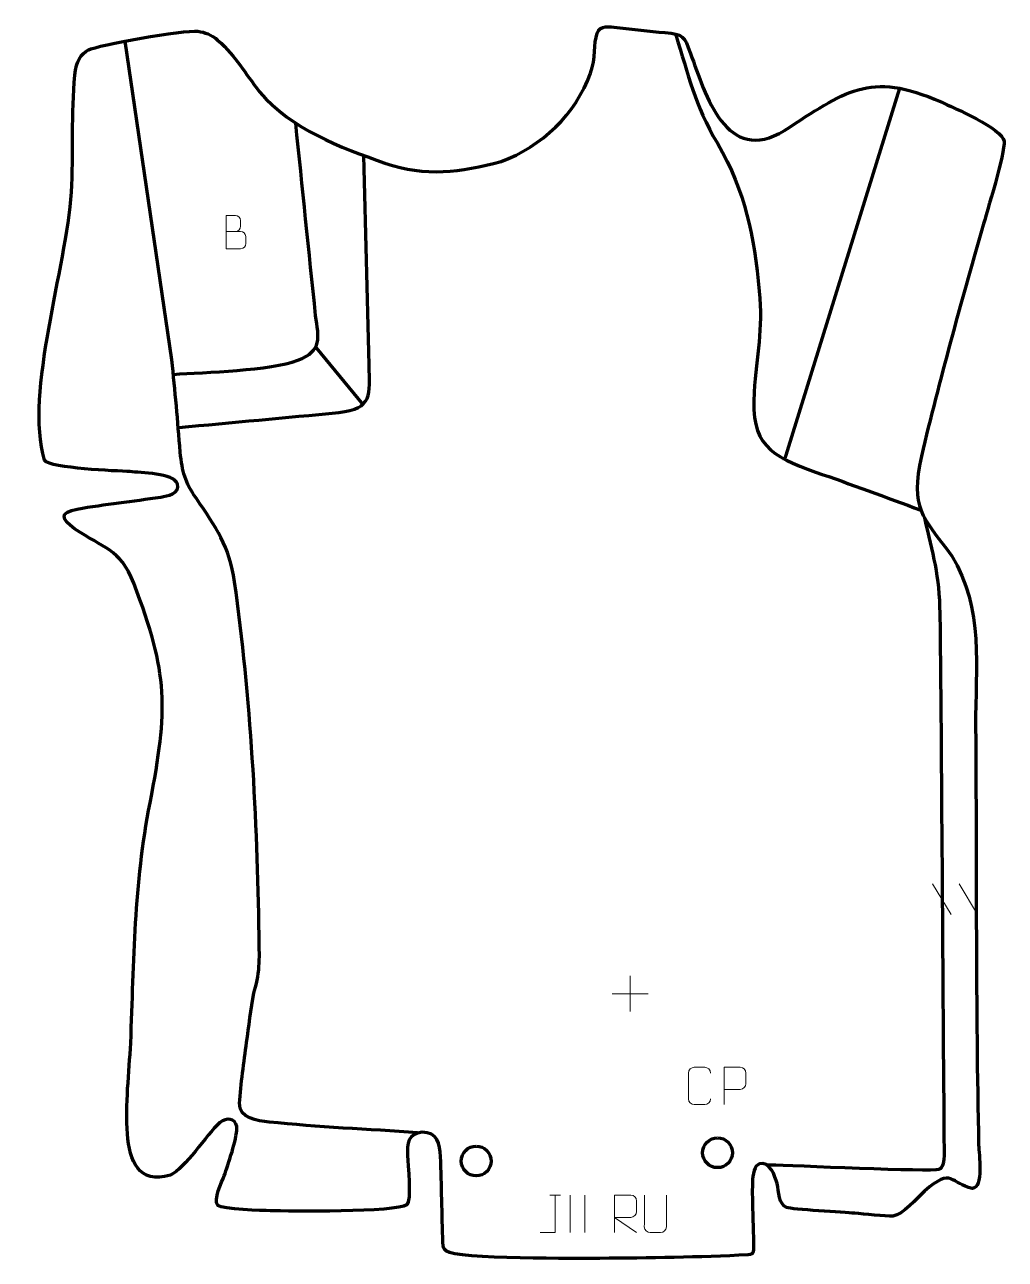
# Model space of a CAD drawing. Header units: millimetres. Extents: x -628 to 29, y 27 to 854.
import ezdxf

# ---------------------------------------------------------------- set-up
doc = ezdxf.new("R2010")
doc.units = ezdxf.units.MM
doc.header["$MEASUREMENT"] = 0
doc.layers.add('layer 2', color=7, linetype='Continuous')
doc.layers.add('layer 3', color=7, linetype='Continuous')

msp = doc.modelspace()

# ---------------------------------------------------------------- linework, layer by layer
at = {"layer": 'layer 2', "color": 142, "lineweight": 200}
for centre in [(-163.741, 98.5041), (-325.4015, 92.9478)]:
    msp.add_ellipse(centre, major_axis=(0, 10), ratio=1, dxfattribs=at)
at = {"layer": 'layer 2', "color": 142, "lineweight": 158}
for points, knots in [([(-191.9068, 848.1186), (-183.1065, 819.9808), (-179.34, 801.0236), (-163.8306, 774.8803), (-163.8306, 774.8803), (-144.7358, 741.5574), (-139.5003, 713.4925), (-135.8453, 675.7765), (-135.8453, 675.7765), (-133.3465, 649.9897), (-137.4263, 632.8684), (-139.257, 608.012), (-139.257, 608.012), (-141.7998, 573.4883), (-128.3292, 565.0785), (-98.0396, 554.5709), (-98.0396, 554.5709), (-74.4389, 546.4715), (-50.9959, 537.6354), (-27.5373, 529.093)], [0, 0, 0, 0, 0.16666667, 0.16666667, 0.16666667, 0.16666667, 0.33333333, 0.33333333, 0.33333333, 0.33333333, 0.5, 0.5, 0.5, 0.5, 0.66666667, 0.66666667, 0.66666667, 0.66666667, 1, 1, 1, 1]), ([(-364.656, 111.8939), (-397.4575, 114.2038), (-431.5235, 115.6791), (-464.1041, 119.0513), (-464.1041, 119.0513), (-471.9199, 119.8603), (-484.4393, 121.3425), (-483.8783, 131.6383), (-483.8783, 131.6383), (-483.1906, 144.2591), (-480.8995, 159.6562), (-479.2323, 172.3054), (-479.2323, 172.3054), (-477.8291, 182.9518), (-476.4148, 195.0266), (-474.3329, 205.5106), (-474.3329, 205.5106), (-474.2209, 206.0744), (-474.1078, 206.5793), (-473.9662, 207.1337), (-473.9662, 207.1337), (-469.8562, 219.8333), (-470.6669, 231.0158), (-470.8886, 244.0902), (-470.8886, 244.0902), (-472.0374, 322.4936), (-476.2838, 403.3524), (-487.2672, 481.0798), (-487.2672, 481.0798), (-490.6162, 504.7799), (-499.8267, 517.6205), (-512.8598, 536.7928), (-512.8598, 536.7928), (-520.621, 548.2305), (-522.2716, 554.2489), (-523.6622, 567.9954), (-523.6622, 567.9954), (-525.4382, 588.8562), (-526.9811, 608.7877), (-529.3338, 629.7229), (-529.3338, 629.7229), (-529.3338, 629.7229), (-560.6817, 843.326), (-560.6817, 843.326)], [0, 0, 0, 0, 0.08333333, 0.08333333, 0.08333333, 0.08333333, 0.16666667, 0.16666667, 0.16666667, 0.16666667, 0.25, 0.25, 0.25, 0.25, 0.33333333, 0.33333333, 0.33333333, 0.33333333, 0.41666667, 0.41666667, 0.41666667, 0.41666667, 0.5, 0.5, 0.5, 0.5, 0.58333333, 0.58333333, 0.58333333, 0.58333333, 0.66666667, 0.66666667, 0.66666667, 0.66666667, 0.75, 0.75, 0.75, 0.75, 0.83333333, 0.83333333, 0.83333333, 0.83333333, 1, 1, 1, 1]), ([(-528.2668, 620.0071), (-507.1445, 621.5373), (-463.0258, 622.4925), (-444.9402, 629.5274), (-444.9402, 629.5274), (-428.1648, 636.0526), (-430.851, 644.289), (-432.9941, 659.4442), (-432.9941, 659.4442), (-437.5087, 702.4248), (-441.8232, 745.4262), (-446.313, 788.4095)], [0, 0, 0, 0, 0.25, 0.25, 0.25, 0.25, 0.5, 0.5, 0.5, 0.5, 1, 1, 1, 1]), ([(-524.5065, 584.4327), (-488.8629, 587.8288), (-453.0901, 590.9367), (-417.4829, 594.5662), (-417.4829, 594.5662), (-394.4957, 596.9093), (-396.6898, 606.5819), (-397.1917, 626.2865), (-397.1917, 626.2865), (-398.3835, 673.0667), (-399.4972, 719.8295), (-400.594, 766.6125)], [0, 0, 0, 0, 0.25, 0.25, 0.25, 0.25, 0.5, 0.5, 0.5, 0.5, 1, 1, 1, 1]), ([(-25.1357, 523.9569), (-19.6986, 499.7184), (-15.1569, 485.315), (-14.8553, 459.7459), (-14.8553, 459.7459), (-13.4375, 339.5771), (-13.109, 219.2908), (-11.9732, 99.0968), (-11.9732, 99.0968), (-11.9005, 91.4215), (-12.8634, 88.2959), (-15.6627, 87.1584), (-15.6627, 87.1584), (-19.4167, 85.633), (-115.7709, 89.8782), (-127.8001, 90.2705), (-127.8001, 90.2705), (-127.8001, 90.2705), (-130.7838, 90.3678), (-130.7838, 90.3678)], [0, 0, 0, 0, 0.16666667, 0.16666667, 0.16666667, 0.16666667, 0.33333333, 0.33333333, 0.33333333, 0.33333333, 0.5, 0.5, 0.5, 0.5, 0.66666667, 0.66666667, 0.66666667, 0.66666667, 1, 1, 1, 1])]:
    msp.add_open_spline(points, degree=3, knots=knots, dxfattribs=at)
for points in [[(-118.9681, 562.3876), (-118.9681, 562.3876), (-41.7418, 811.7071), (-41.7418, 811.7071)], [(-432.5215, 637.8807), (-432.5215, 637.8807), (-401.4291, 599.772), (-401.4291, 599.772)]]:
    msp.add_open_spline(points, degree=3, dxfattribs=at)
at = {"layer": 'layer 3', "color": 242, "lineweight": 158}
msp.add_open_spline([(-140.3634, 78.2197), (-140.1613, 84.3452), (-139.0775, 89.8858), (-135.6979, 91.0439), (-135.6979, 91.0439), (-128.9968, 93.3401), (-125.0412, 82.5838), (-123.8753, 77.8689), (-123.8753, 77.8689), (-122.5854, 72.6526), (-122.6756, 63.759), (-117.6017, 61.8404), (-117.6017, 61.8404), (-113.8886, 60.4363), (-78.7916, 58.4865), (-71.8735, 57.9674), (-71.8735, 57.9674), (-65.9874, 57.5257), (-50.8468, 55.6853), (-46.2871, 56.0971), (-46.2871, 56.0971), (-39.9427, 56.6699), (-30.0819, 68.3693), (-25.1317, 72.7671), (-25.1317, 72.7671), (-6.505, 89.3157), (-7.4291, 77.6049), (6.8437, 74.6155), (6.8437, 74.6155), (14.6967, 74.5992), (11.2723, 98.0798), (11.154, 103.5246), (11.154, 103.5246), (9.1257, 196.8835), (9.7832, 290.3303), (9.1373, 383.7095), (9.1373, 383.7095), (8.8492, 423.7232), (14.9066, 462.7322), (-7.0545, 498.734), (-7.0545, 498.734), (-27.0485, 525.7692), (-34.6578, 529.6874), (-27.2183, 565.3107), (-27.2183, 565.3107), (-15.0126, 616.3364), (-0.9523, 667.4066), (13.4818, 717.8546), (13.4818, 717.8546), (13.4818, 717.8546), (13.7033, 718.6229), (13.7033, 718.6229), (13.7033, 718.6229), (16.6266, 728.6956), (29.0097, 768.5722), (28.1499, 776.2317), (28.1499, 776.2317), (27.1935, 784.7505), (-5.864, 798.799), (-14.0193, 802.5561), (-14.0193, 802.5561), (-62.2466, 824.0264), (-78.8798, 809.2068), (-118.9957, 783.3874), (-118.9957, 783.3874), (-157.7007, 759.7089), (-172.0048, 807.2735), (-181.8108, 835.0663), (-181.8108, 835.0663), (-186.358, 846.8398), (-186.3733, 848.0016), (-199.0227, 849.0001), (-199.0227, 849.0001), (-209.8396, 849.8538), (-220.3717, 851.4076), (-231.1403, 852.4059), (-231.1403, 852.4059), (-236.3181, 852.867), (-242.4029, 854.3274), (-244.4041, 848.6316), (-244.4041, 848.6316), (-246.9241, 841.4592), (-245.1487, 832.0516), (-248.8348, 821.8408), (-248.8348, 821.8408), (-258.7763, 794.302), (-281.3997, 772.6525), (-308.7632, 762.7346), (-308.7632, 762.7346), (-336.1137, 755.412), (-359.125, 752.287), (-386.5197, 761.5915), (-386.5197, 761.5915), (-417.3749, 772.3527), (-448.4799, 784.007), (-470.5267, 809.287), (-470.5267, 809.287), (-480.7835, 822.5261), (-485.5817, 832.1036), (-498.6271, 844.0558), (-498.6271, 844.0558), (-502.6657, 847.756), (-507.3031, 849.2158), (-511.8305, 849.8847), (-511.8305, 849.8847), (-521.2948, 851.2831), (-579.2343, 840.4977), (-585.1882, 837.4681), (-585.1882, 837.4681), (-590.2097, 834.9128), (-593.1928, 830.347), (-594.2121, 820.4172), (-594.2121, 820.4172), (-596.8129, 795.0796), (-595.1177, 767.8205), (-596.5728, 742.0552), (-596.5728, 742.0552), (-599.834, 691.3246), (-627.8739, 608.5656), (-614.6796, 562.5106), (-614.6796, 562.5106), (-610.2878, 556.8521), (-566.6539, 555.4222), (-557.4293, 554.8558), (-557.4293, 554.8558), (-550.3407, 554.1043), (-527.8884, 553.9035), (-525.5324, 546.6031), (-525.5324, 546.6031), (-523.4718, 540.2178), (-532.6143, 538.4605), (-536.7565, 537.829), (-536.7565, 537.829), (-555.4367, 534.9813), (-574.047, 533.0197), (-592.7666, 529.7963), (-592.7666, 529.7963), (-604.5894, 527.6796), (-603.6103, 522.9479), (-594.4467, 516.6234), (-594.4467, 516.6234), (-575.1756, 503.3229), (-564.1772, 503.752), (-554.782, 480.045), (-554.782, 480.045), (-531.4959, 419.2509), (-531.6393, 396.1456), (-543.8985, 332.9671), (-543.8985, 332.9671), (-554.7823, 277.4035), (-554.5164, 227.8668), (-556.876, 171.9572), (-556.876, 171.9572), (-557.855, 152.6114), (-560.5529, 130.1612), (-559.1084, 111.1854), (-559.1084, 111.1854), (-557.5757, 92.9653), (-551.7966, 77.2907), (-530.2963, 83.5582), (-530.2963, 83.5582), (-520.4968, 87.9618), (-506.4695, 109.9311), (-497.1826, 118.7998), (-497.1826, 118.7998), (-492.8192, 122.2991), (-486.7315, 121.6488), (-485.7293, 116.019), (-485.7293, 116.019), (-485.7293, 116.019), (-485.7476, 115.0174), (-485.7476, 115.0174), (-485.7476, 115.0174), (-485.8876, 107.332), (-491.4635, 90.7096), (-494.2442, 83.1098), (-494.2442, 83.1098), (-495.7419, 79.0166), (-501.8037, 66.79), (-498.5759, 63.1982), (-498.5759, 63.1982), (-495.2768, 60.4639), (-468.2991, 59.7516), (-463.4197, 59.6024), (-463.4197, 59.6024), (-451.8121, 59.2475), (-378.6185, 58.5456), (-371.9038, 63.5767), (-371.9038, 63.5767), (-368.5444, 66.0939), (-371.227, 91.3525), (-371.4648, 96.3279), (-371.4648, 96.3279), (-371.8744, 104.8983), (-371.2402, 111.1908), (-361.6396, 112.3628), (-361.6396, 112.3628), (-351.4438, 112.1593), (-349.7544, 104.432), (-349.3686, 96.0011), (-349.3686, 96.0011), (-348.5255, 76.6461), (-348.4376, 57.3909), (-347.6787, 38.0969), (-347.6787, 38.0969), (-347.5795, 35.5737), (-347.4671, 34.3832), (-345.4238, 32.5251), (-345.4238, 32.5251), (-339.4515, 27.0942), (-254.0303, 27.6335), (-242.5688, 27.721), (-242.5688, 27.721), (-209.613, 27.9756), (-176.1282, 28.3895), (-143.2265, 30.0554), (-143.2265, 30.0554), (-138.794, 30.2798), (-139.7054, 33.6411), (-139.7116, 37.4034), (-139.7116, 37.4034), (-139.7332, 50.5524), (-140.7832, 65.5025), (-140.3634, 78.2197)], degree=3, knots=[0, 0, 0, 0, 0.01754386, 0.01754386, 0.01754386, 0.01754386, 0.03508772, 0.03508772, 0.03508772, 0.03508772, 0.05263158, 0.05263158, 0.05263158, 0.05263158, 0.07017544, 0.07017544, 0.07017544, 0.07017544, 0.0877193, 0.0877193, 0.0877193, 0.0877193, 0.10526316, 0.10526316, 0.10526316, 0.10526316, 0.12280702, 0.12280702, 0.12280702, 0.12280702, 0.14035088, 0.14035088, 0.14035088, 0.14035088, 0.15789474, 0.15789474, 0.15789474, 0.15789474, 0.1754386, 0.1754386, 0.1754386, 0.1754386, 0.19298246, 0.19298246, 0.19298246, 0.19298246, 0.21052632, 0.21052632, 0.21052632, 0.21052632, 0.22807018, 0.22807018, 0.22807018, 0.22807018, 0.24561404, 0.24561404, 0.24561404, 0.24561404, 0.26315789, 0.26315789, 0.26315789, 0.26315789, 0.28070175, 0.28070175, 0.28070175, 0.28070175, 0.29824561, 0.29824561, 0.29824561, 0.29824561, 0.31578947, 0.31578947, 0.31578947, 0.31578947, 0.33333333, 0.33333333, 0.33333333, 0.33333333, 0.35087719, 0.35087719, 0.35087719, 0.35087719, 0.36842105, 0.36842105, 0.36842105, 0.36842105, 0.38596491, 0.38596491, 0.38596491, 0.38596491, 0.40350877, 0.40350877, 0.40350877, 0.40350877, 0.42105263, 0.42105263, 0.42105263, 0.42105263, 0.43859649, 0.43859649, 0.43859649, 0.43859649, 0.45614035, 0.45614035, 0.45614035, 0.45614035, 0.47368421, 0.47368421, 0.47368421, 0.47368421, 0.49122807, 0.49122807, 0.49122807, 0.49122807, 0.50877193, 0.50877193, 0.50877193, 0.50877193, 0.52631579, 0.52631579, 0.52631579, 0.52631579, 0.54385965, 0.54385965, 0.54385965, 0.54385965, 0.56140351, 0.56140351, 0.56140351, 0.56140351, 0.57894737, 0.57894737, 0.57894737, 0.57894737, 0.59649123, 0.59649123, 0.59649123, 0.59649123, 0.61403509, 0.61403509, 0.61403509, 0.61403509, 0.63157895, 0.63157895, 0.63157895, 0.63157895, 0.64912281, 0.64912281, 0.64912281, 0.64912281, 0.66666667, 0.66666667, 0.66666667, 0.66666667, 0.68421053, 0.68421053, 0.68421053, 0.68421053, 0.70175439, 0.70175439, 0.70175439, 0.70175439, 0.71929825, 0.71929825, 0.71929825, 0.71929825, 0.73684211, 0.73684211, 0.73684211, 0.73684211, 0.75438596, 0.75438596, 0.75438596, 0.75438596, 0.77192982, 0.77192982, 0.77192982, 0.77192982, 0.78947368, 0.78947368, 0.78947368, 0.78947368, 0.80701754, 0.80701754, 0.80701754, 0.80701754, 0.8245614, 0.8245614, 0.8245614, 0.8245614, 0.84210526, 0.84210526, 0.84210526, 0.84210526, 0.85964912, 0.85964912, 0.85964912, 0.85964912, 0.87719298, 0.87719298, 0.87719298, 0.87719298, 0.89473684, 0.89473684, 0.89473684, 0.89473684, 0.9122807, 0.9122807, 0.9122807, 0.9122807, 0.92982456, 0.92982456, 0.92982456, 0.92982456, 0.94736842, 0.94736842, 0.94736842, 0.94736842, 0.96491228, 0.96491228, 0.96491228, 0.96491228, 1, 1, 1, 1], dxfattribs=at)
at = {"layer": 'layer 3', "color": 250, "lineweight": 9}
for points, knots in [([(-493.0581, 715.8204), (-489.7991, 715.8208), (-486.5397, 715.8208), (-483.28, 715.8204), (-483.28, 715.8204), (-481.5107, 715.8049), (-479.7878, 714.2499), (-479.7878, 712.4141), (-479.7878, 712.4141), (-479.7881, 711.4033), (-479.7881, 708.672), (-479.7878, 707.6609), (-479.7878, 707.6609), (-479.7719, 705.9968), (-481.1532, 704.193), (-483.2326, 704.2082), (-483.2326, 704.2082), (-486.4926, 704.2085), (-489.7523, 704.2085), (-493.0116, 704.2082), (-493.0116, 704.2082), (-493.0116, 711.6586), (-493.0116, 719.1087), (-493.0116, 726.5585), (-493.0116, 726.5585), (-490.8855, 726.5585), (-488.7591, 726.5585), (-486.6326, 726.5585), (-486.6326, 726.5585), (-485.1271, 726.5743), (-483.2491, 724.8631), (-483.2332, 723.1054), (-483.2332, 723.1054), (-483.2336, 721.2548), (-483.2336, 721.1241), (-483.2332, 719.2732), (-483.2332, 719.2732), (-483.2178, 717.4226), (-484.8787, 715.8049), (-486.6791, 715.8204)], [0, 0, 0, 0, 0.09090909, 0.09090909, 0.09090909, 0.09090909, 0.18181818, 0.18181818, 0.18181818, 0.18181818, 0.27272727, 0.27272727, 0.27272727, 0.27272727, 0.36363636, 0.36363636, 0.36363636, 0.36363636, 0.45454545, 0.45454545, 0.45454545, 0.45454545, 0.54545455, 0.54545455, 0.54545455, 0.54545455, 0.63636364, 0.63636364, 0.63636364, 0.63636364, 0.72727273, 0.72727273, 0.72727273, 0.72727273, 0.81818182, 0.81818182, 0.81818182, 0.81818182, 1, 1, 1, 1]), ([(-168.3664, 134.604), (-168.5062, 132.2806), (-170.1834, 130.801), (-172.3311, 130.7902), (-172.3311, 130.7902), (-174.663, 130.7906), (-176.9949, 130.7906), (-179.3264, 130.7902), (-179.3264, 130.7902), (-181.2514, 130.6848), (-183.2235, 132.5693), (-183.2123, 134.5866), (-183.2123, 134.5866), (-183.2119, 140.3567), (-183.2119, 146.1264), (-183.2123, 151.8957), (-183.2123, 151.8957), (-183.2081, 154.0338), (-181.4614, 155.753), (-179.309, 155.7395), (-179.309, 155.7395), (-176.9833, 155.7395), (-174.6572, 155.7395), (-172.3311, 155.7395), (-172.3311, 155.7395), (-170.3845, 155.775), (-168.3931, 154.2835), (-168.3664, 151.8459)], [0, 0, 0, 0, 0.125, 0.125, 0.125, 0.125, 0.25, 0.25, 0.25, 0.25, 0.375, 0.375, 0.375, 0.375, 0.5, 0.5, 0.5, 0.5, 0.625, 0.625, 0.625, 0.625, 0.75, 0.75, 0.75, 0.75, 1, 1, 1, 1]), ([(-159.4154, 130.7858), (-159.4154, 130.7858), (-159.4154, 155.7394), (-159.4154, 155.7394), (-159.4154, 155.7394), (-155.8204, 155.7394), (-152.2251, 155.7394), (-148.6297, 155.7394), (-148.6297, 155.7394), (-146.3045, 155.7015), (-144.7471, 154.2114), (-144.7513, 151.8453), (-144.7513, 151.8453), (-144.7517, 149.8096), (-144.7517, 146.7503), (-144.7513, 144.7143), (-144.7513, 144.7143), (-144.7578, 142.8389), (-146.57, 140.897), (-148.5796, 140.8779), (-148.5796, 140.8779), (-148.5796, 140.8779), (-159.4154, 140.8779), (-159.4154, 140.8779)], [0, 0, 0, 0, 0.14285714, 0.14285714, 0.14285714, 0.14285714, 0.28571429, 0.28571429, 0.28571429, 0.28571429, 0.42857143, 0.42857143, 0.42857143, 0.42857143, 0.57142857, 0.57142857, 0.57142857, 0.57142857, 0.71428571, 0.71428571, 0.71428571, 0.71428571, 1, 1, 1, 1]), ([(-282.5923, 45.1422), (-282.5923, 45.1422), (-272.5703, 45.1422), (-272.5703, 45.1422), (-272.5703, 45.1422), (-272.5703, 45.1422), (-272.5703, 70.0958), (-272.5703, 70.0958)], [0, 0, 0, 0, 0.33333333, 0.33333333, 0.33333333, 0.33333333, 1, 1, 1, 1]), ([(-232.7048, 45.1016), (-232.7048, 45.1016), (-232.7048, 70.0551), (-232.7048, 70.0551), (-232.7048, 70.0551), (-229.11, 70.0551), (-225.5145, 70.0551), (-221.9193, 70.0551), (-221.9193, 70.0551), (-219.594, 70.0174), (-218.0367, 68.5274), (-218.0408, 66.161), (-218.0408, 66.161), (-218.0412, 64.1255), (-218.0412, 61.0661), (-218.0408, 59.0301), (-218.0408, 59.0301), (-218.0473, 57.1546), (-219.8596, 55.2128), (-221.8691, 55.1937), (-221.8691, 55.1937), (-221.8691, 55.1937), (-232.7048, 55.1937), (-232.7048, 55.1937), (-232.7048, 55.1937), (-232.7048, 55.1937), (-218.0501, 45.1016), (-218.0501, 45.1016)], [0, 0, 0, 0, 0.125, 0.125, 0.125, 0.125, 0.25, 0.25, 0.25, 0.25, 0.375, 0.375, 0.375, 0.375, 0.5, 0.5, 0.5, 0.5, 0.625, 0.625, 0.625, 0.625, 0.75, 0.75, 0.75, 0.75, 1, 1, 1, 1]), ([(-198.0455, 70.0593), (-198.0459, 64.5198), (-197.9501, 54.318), (-197.9497, 48.7776), (-197.9497, 48.7776), (-198.0895, 46.5381), (-199.7667, 45.1119), (-201.9144, 45.1014), (-201.9144, 45.1014), (-204.2463, 45.1018), (-206.5782, 45.1018), (-208.9097, 45.1014), (-208.9097, 45.1014), (-210.8347, 44.9999), (-212.8068, 46.8164), (-212.7956, 48.7609), (-212.7956, 48.7609), (-212.7953, 54.3228), (-212.6999, 64.4982), (-212.7003, 70.0593)], [0, 0, 0, 0, 0.16666667, 0.16666667, 0.16666667, 0.16666667, 0.33333333, 0.33333333, 0.33333333, 0.33333333, 0.5, 0.5, 0.5, 0.5, 0.66666667, 0.66666667, 0.66666667, 0.66666667, 1, 1, 1, 1])]:
    msp.add_open_spline(points, degree=3, knots=knots, dxfattribs=at)
for points in [[(-19.6612, 278.6285), (-19.6612, 278.6285), (-7.2969, 258.0842), (-7.2969, 258.0842)], [(-1.9313, 278.6285), (-1.9313, 278.6285), (10.433, 258.0842), (10.433, 258.0842)], [(-222.2943, 217.0564), (-222.2943, 217.0564), (-222.2943, 193.0785), (-222.2943, 193.0785)], [(-234.2832, 205.0674), (-234.2832, 205.0674), (-210.3053, 205.0674), (-210.3053, 205.0674)], [(-276.1544, 70.0958), (-276.1544, 70.0958), (-268.9862, 70.0958), (-268.9862, 70.0958)], [(-262.5703, 70.1061), (-262.5703, 70.1061), (-262.5703, 45.132), (-262.5703, 45.132)], [(-252.5703, 70.1061), (-252.5703, 70.1061), (-252.5703, 45.132), (-252.5703, 45.132)]]:
    msp.add_open_spline(points, degree=3, dxfattribs=at)

doc.saveas('drawing.dxf')
